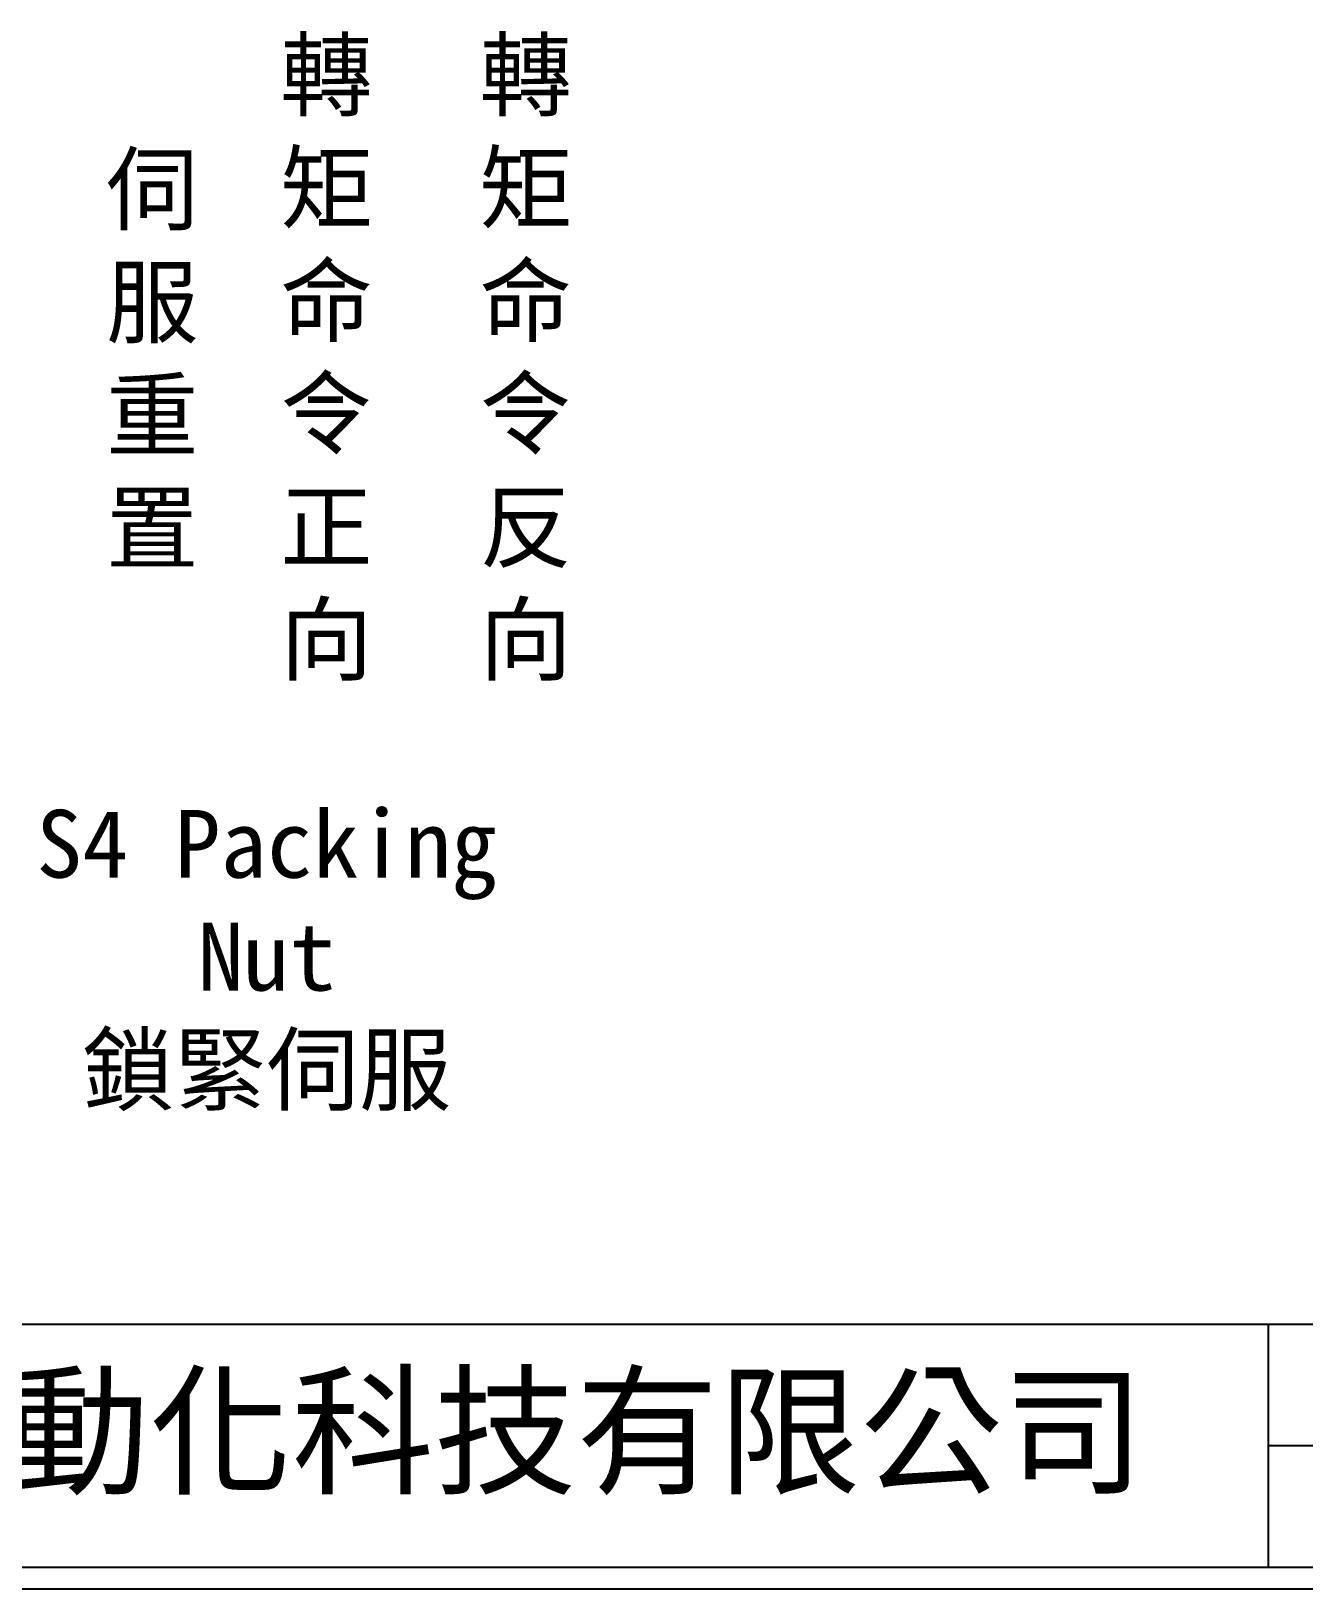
# Model space of a CAD drawing. Extents: x 926 to 1213, y -211 to -7.
# Drawn here: x 990.3 to 1063.5, y -211.2 to -121.5 of the extents above; entities that cross this region are included whole.
import ezdxf

# ---------------------------------------------------------------- set-up
doc = ezdxf.new("R2010")
doc.units = 0
doc.layers.add('圖框層', color=7, linetype='CONTINUOUS')
doc.layers.add('標尺寸層', color=3, linetype='CONTINUOUS')
doc.styles.add('CNS', font='romanc.shx', dxfattribs={"bigfont": 'chineset.shx'})
doc.styles.add('STSL', font='KAIU.TTF')

msp = doc.modelspace()

# ---------------------------------------------------------------- linework, layer by layer
at = {"layer": '圖框層', "color": 7}
for p, q in [((926.992, -195.969), (1211.493, -195.969)), ((1061.493, -209.969), (1061.493, -195.969)), ((1061.493, -202.969), (1211.493, -202.969)), ((926.992, -209.969), (1211.493, -209.969)), ((925.742, -211.218), (1212.742, -211.218))]:
    msp.add_line(p, q, dxfattribs=at)

# ---------------------------------------------------------------- texts
at = {"layer": '圖框層', "color": 4, "style": 'STSL'}
msp.add_text('泓陞自動化科技有限公司', height=6, dxfattribs=at).set_placement((964.346, -205.142))
at = {"layer": '標尺寸層', "color": 7, "char_height": 3.9, "attachment_point": 5, "style": 'CNS'}
for s, insert, width in [('{\\fDFKai-SB|b0|i0|c136|p65;轉矩命令正向}', (1007.257, -140.505), 8.6627), ('{\\fDFKai-SB|b0|i0|c136|p65;轉矩命令反向}', (1018.728, -140.505), 8.6627), ('{\\fDFKai-SB|b0|i0|c136|p65;伺服\\P重置}', (997.23, -140.505), 8.6627), ('{\\fDFKai-SB|b0|i0|c136|p65;S4 Packing Nut\\P鎖緊伺服}', (1003.813, -175.039), 27.75824)]:
    msp.add_mtext(s, dxfattribs=dict(at, insert=insert, width=width))

doc.saveas('drawing.dxf')
